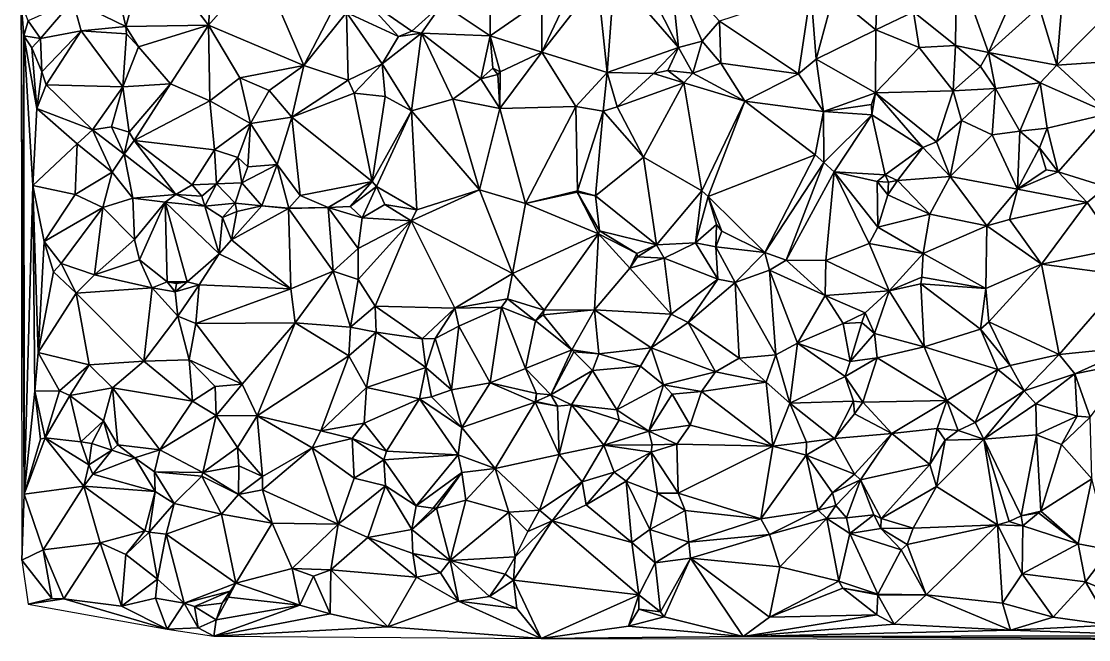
# Model space of a CAD drawing. Header units: metres. Extents: x -15 to 15, y -15 to 15.
# Drawn here: x -14.96 to 3.71, y -14.98 to -4.17 of the extents above; entities that cross this region are included whole.
import ezdxf

# ---------------------------------------------------------------- set-up
doc = ezdxf.new("R2010")
doc.units = ezdxf.units.M
doc.layers.add('STREET_MESH', color=7, linetype='Continuous')

msp = doc.modelspace()

# ---------------------------------------------------------------- linework, layer by layer
at = {"layer": 'STREET_MESH'}
for points in [[(-7.601, -3.87), (-6.761, -4.427), (-6.773, -2.792)], [(-6.761, -4.427), (-5.855, -3.799), (-6.773, -2.792)], [(-13.346, -3.351), (-13.134, -4.263), (-12.744, -2.872)], [(-12.744, -2.872), (-13.134, -4.263), (-11.687, -4.241)], [(-11.583, -2.888), (-12.744, -2.872), (-11.687, -4.241)], [(-10.776, -3.198), (-11.583, -2.888), (-11.687, -4.241)], [(-4.209, -3.166), (-4.584, -3.346), (-3.468, -4.63)], [(-4.209, -3.166), (-3.468, -4.63), (-3.605, -3.252)], [(-0.756, -3.711), (-0.013, -4.321), (0.031, -2.995)], [(-0.013, -4.321), (0.645, -4.01), (0.031, -2.995)], [(0.645, -4.01), (1.381, -4.599), (1.393, -3.152)], [(1.381, -4.599), (1.957, -4.719), (1.393, -3.152)], [(1.957, -4.719), (2.566, -3.326), (1.393, -3.152)], [(-13.134, -4.263), (-13.346, -3.351), (-14.063, -3.818)], [(-10.02, -4.947), (-10.776, -3.198), (-11.687, -4.241)], [(-10.02, -4.947), (-9.468, -3.882), (-10.776, -3.198)], [(-4.584, -3.346), (-4.884, -3.469), (-4.713, -5.068)], [(-3.468, -4.63), (-4.584, -3.346), (-4.713, -5.068)], [(-3.468, -4.63), (-3.053, -4.519), (-3.605, -3.252)], [(-3.053, -4.519), (-2.75, -4.169), (-3.605, -3.252)], [(2.566, -3.326), (1.957, -4.719), (2.841, -3.919)], [(-5.258, -3.442), (-5.857, -4.715), (-4.884, -3.469)], [(-5.857, -4.715), (-5.258, -3.442), (-5.855, -3.799)], [(-4.884, -3.469), (-5.857, -4.715), (-4.713, -5.068)], [(-1.368, -5.094), (-1.155, -3.648), (-2.75, -4.169)], [(-1.155, -3.648), (-1.368, -5.094), (-1.057, -4.838)], [(-1.155, -3.648), (-1.057, -4.838), (-0.756, -3.711)], [(-0.756, -3.711), (-1.057, -4.838), (-0.013, -4.321)], [(-14.953, -13.593), (-14.914, -12.438), (-14.963, -3.853)], [(-14.914, -12.438), (-14.919, -4.429), (-14.963, -3.853)], [(-14.919, -4.429), (-14.841, -4.167), (-14.963, -3.853)], [(-14.063, -3.818), (-14.841, -4.167), (-14.627, -4.474)], [(-13.919, -4.342), (-14.063, -3.818), (-14.627, -4.474)], [(-13.134, -4.263), (-14.063, -3.818), (-13.919, -4.342)], [(-9.277, -4.018), (-9.468, -3.882), (-10.02, -4.947)], [(-9.277, -4.018), (-8.363, -4.441), (-9, -3.743)], [(-8.363, -4.441), (-8.133, -4.349), (-9, -3.743)], [(-8.133, -4.349), (-7.601, -3.87), (-9, -3.743)], [(-7.601, -3.87), (-8.133, -4.349), (-7.965, -4.382)], [(-7.601, -3.87), (-7.965, -4.382), (-6.761, -4.427)], [(-5.857, -4.715), (-5.855, -3.799), (-6.761, -4.427)], [(2.841, -3.919), (1.957, -4.719), (3.151, -4.943)], [(3.246, -3.808), (2.841, -3.919), (3.151, -4.943)], [(3.246, -3.808), (3.151, -4.943), (4.149, -3.931)], [(-9.245, -5.204), (-9.277, -4.018), (-10.02, -4.947)], [(-9.277, -4.018), (-9.245, -5.204), (-8.648, -4.919)], [(-8.363, -4.441), (-9.277, -4.018), (-8.648, -4.919)], [(0.74, -4.634), (0.645, -4.01), (-0.013, -4.321)], [(1.381, -4.599), (0.645, -4.01), (0.74, -4.634)], [(4.149, -3.931), (3.151, -4.943), (4.178, -4.869)], [(-14.841, -4.167), (-14.919, -4.429), (-14.627, -4.474)], [(-13.134, -4.263), (-13.919, -4.342), (-13.124, -4.395)], [(-13.134, -4.263), (-12.911, -4.621), (-11.687, -4.241)], [(-12.911, -4.621), (-13.134, -4.263), (-13.124, -4.395)], [(-12.911, -4.621), (-12.354, -5.268), (-11.687, -4.241)], [(-12.354, -5.268), (-11.666, -5.564), (-11.687, -4.241)], [(-11.666, -5.564), (-11.143, -5.164), (-11.687, -4.241)], [(-11.143, -5.164), (-10.02, -4.947), (-11.687, -4.241)], [(-3.053, -4.519), (-2.729, -4.905), (-2.75, -4.169)], [(-2.729, -4.905), (-1.368, -5.094), (-2.75, -4.169)], [(-14.691, -5.697), (-14.919, -4.429), (-14.764, -7.047)], [(-14.919, -4.429), (-14.914, -12.438), (-14.764, -7.047)], [(-14.919, -4.429), (-14.777, -4.635), (-14.627, -4.474)], [(-14.777, -4.635), (-14.919, -4.429), (-14.691, -5.697)], [(-14.777, -4.635), (-14.602, -5.059), (-14.627, -4.474)], [(-14.602, -5.059), (-13.919, -4.342), (-14.627, -4.474)], [(-14.602, -5.059), (-14.528, -5.285), (-13.919, -4.342)], [(-14.528, -5.285), (-13.188, -5.32), (-13.919, -4.342)], [(-13.919, -4.342), (-13.188, -5.32), (-13.124, -4.395)], [(-13.188, -5.32), (-12.911, -4.621), (-13.124, -4.395)], [(-7.965, -4.382), (-8.648, -4.919), (-8.139, -5.739)], [(-7.965, -4.382), (-8.363, -4.441), (-8.648, -4.919)], [(-8.133, -4.349), (-8.363, -4.441), (-7.965, -4.382)], [(-7.417, -5.536), (-7.965, -4.382), (-8.139, -5.739)], [(-7.965, -4.382), (-6.927, -5.179), (-6.761, -4.427)], [(-7.417, -5.536), (-6.927, -5.179), (-7.965, -4.382)], [(-6.927, -5.179), (-6.717, -4.994), (-6.761, -4.427)], [(-6.584, -5.059), (-5.857, -4.715), (-6.761, -4.427)], [(-6.717, -4.994), (-6.584, -5.059), (-6.761, -4.427)], [(-1.057, -4.838), (-0.02, -5.422), (-0.013, -4.321)], [(-0.02, -5.422), (0.74, -4.634), (-0.013, -4.321)], [(-14.602, -5.059), (-14.777, -4.635), (-14.691, -5.697)], [(-12.911, -4.621), (-13.188, -5.32), (-12.354, -5.268)], [(-3.905, -5.084), (-3.468, -4.63), (-4.713, -5.068)], [(-3.905, -5.084), (-3.656, -5.034), (-3.468, -4.63)], [(-3.656, -5.034), (-3.215, -5.08), (-3.468, -4.63)], [(-3.215, -5.08), (-3.053, -4.519), (-3.468, -4.63)], [(-3.215, -5.08), (-2.729, -4.905), (-3.053, -4.519)], [(1.34, -5.387), (0.74, -4.634), (-0.02, -5.422)], [(1.34, -5.387), (1.381, -4.599), (0.74, -4.634)], [(1.814, -4.963), (1.381, -4.599), (1.34, -5.387)], [(1.814, -4.963), (1.957, -4.719), (1.381, -4.599)], [(-5.857, -4.715), (-6.594, -5.697), (-5.263, -5.665)], [(-5.857, -4.715), (-6.584, -5.059), (-6.594, -5.697)], [(-5.857, -4.715), (-5.263, -5.665), (-4.713, -5.068)], [(-1.057, -4.838), (-1.368, -5.094), (-0.93, -5.752)], [(-1.057, -4.838), (-0.93, -5.752), (-0.02, -5.422)], [(1.957, -4.719), (1.814, -4.963), (2.079, -5.351)], [(2.859, -5.25), (1.957, -4.719), (2.079, -5.351)], [(3.151, -4.943), (1.957, -4.719), (2.859, -5.25)], [(-11.143, -5.164), (-10.627, -5.385), (-10.02, -4.947)], [(-10.627, -5.385), (-10.232, -5.848), (-10.02, -4.947)], [(-10.232, -5.848), (-9.245, -5.204), (-10.02, -4.947)], [(-9.245, -5.204), (-9.142, -5.431), (-8.648, -4.919)], [(-9.142, -5.431), (-8.597, -5.491), (-8.648, -4.919)], [(-8.648, -4.919), (-8.597, -5.491), (-8.139, -5.739)], [(-6.629, -5.106), (-6.717, -4.994), (-6.927, -5.179)], [(-6.629, -5.106), (-6.584, -5.059), (-6.717, -4.994)], [(-3.656, -5.034), (-3.905, -5.084), (-3.374, -5.25)], [(-3.215, -5.08), (-3.656, -5.034), (-3.374, -5.25)], [(-2.729, -4.905), (-3.215, -5.08), (-2.306, -5.572)], [(-1.368, -5.094), (-2.729, -4.905), (-2.306, -5.572)], [(1.814, -4.963), (1.34, -5.387), (2.079, -5.351)], [(3.151, -4.943), (2.859, -5.25), (4.07, -5.786)], [(3.151, -4.943), (4.07, -5.786), (4.178, -4.869)], [(-14.528, -5.285), (-14.602, -5.059), (-14.691, -5.697)], [(-10.954, -5.958), (-11.143, -5.164), (-11.666, -5.564)], [(-10.954, -5.958), (-10.627, -5.385), (-11.143, -5.164)], [(-9.245, -5.204), (-10.232, -5.848), (-9.142, -5.431)], [(-6.927, -5.179), (-7.417, -5.536), (-6.594, -5.697)], [(-6.629, -5.106), (-6.927, -5.179), (-6.594, -5.697)], [(-6.584, -5.059), (-6.629, -5.106), (-6.594, -5.697)], [(-5.263, -5.665), (-4.783, -5.742), (-4.713, -5.068)], [(-4.783, -5.742), (-4.54, -5.668), (-4.713, -5.068)], [(-4.54, -5.668), (-3.905, -5.084), (-4.713, -5.068)], [(-3.905, -5.084), (-4.54, -5.668), (-3.374, -5.25)], [(-3.215, -5.08), (-3.374, -5.25), (-2.306, -5.572)], [(-0.93, -5.752), (-1.368, -5.094), (-2.306, -5.572)], [(-14.528, -5.285), (-14.691, -5.697), (-13.718, -6.071)], [(-13.188, -5.32), (-14.528, -5.285), (-13.718, -6.071)], [(-13.385, -6.021), (-13.188, -5.32), (-13.718, -6.071)], [(-13.074, -6.114), (-13.188, -5.32), (-13.385, -6.021)], [(-13.188, -5.32), (-13.074, -6.114), (-12.354, -5.268)], [(-13.074, -6.114), (-12.99, -6.257), (-12.354, -5.268)], [(-12.354, -5.268), (-12.99, -6.257), (-11.666, -5.564)], [(-10.627, -5.385), (-10.954, -5.958), (-10.232, -5.848)], [(-3.374, -5.25), (-4.54, -5.668), (-4.08, -6.549)], [(-3.06, -7.135), (-3.374, -5.25), (-4.08, -6.549)], [(-3.374, -5.25), (-3.06, -7.135), (-2.306, -5.572)], [(1.34, -5.387), (-0.02, -5.422), (1.045, -6.283)], [(1.484, -5.906), (1.34, -5.387), (1.045, -6.283)], [(1.34, -5.387), (1.484, -5.906), (2.079, -5.351)], [(1.484, -5.906), (2.02, -6.156), (2.079, -5.351)], [(2.02, -6.156), (2.501, -6.095), (2.079, -5.351)], [(2.501, -6.095), (2.859, -5.25), (2.079, -5.351)], [(2.501, -6.095), (2.979, -6.04), (2.859, -5.25)], [(2.859, -5.25), (2.979, -6.04), (4.07, -5.786)], [(-12.99, -6.257), (-11.583, -6.419), (-11.666, -5.564)], [(-11.583, -6.419), (-10.954, -5.958), (-11.666, -5.564)], [(-10.232, -5.848), (-8.827, -6.974), (-9.142, -5.431)], [(-8.827, -6.974), (-8.597, -5.491), (-9.142, -5.431)], [(-8.597, -5.491), (-8.827, -6.974), (-8.139, -5.739)], [(-6.949, -7.118), (-7.417, -5.536), (-8.139, -5.739)], [(-6.594, -5.697), (-7.417, -5.536), (-6.949, -7.118)], [(-3.06, -7.135), (-2.949, -7.235), (-2.306, -5.572)], [(-2.949, -7.235), (-1.079, -6.506), (-2.306, -5.572)], [(-1.079, -6.506), (-0.93, -5.752), (-2.306, -5.572)], [(-0.93, -5.752), (-0.089, -5.629), (-0.02, -5.422)], [(-0.02, -5.422), (-0.089, -5.629), (-0.085, -5.808)], [(0.808, -6.382), (-0.02, -5.422), (-0.085, -5.808)], [(-0.02, -5.422), (0.808, -6.382), (1.045, -6.283)], [(-13.985, -6.316), (-14.691, -5.697), (-14.764, -7.047)], [(-14.691, -5.697), (-13.985, -6.316), (-13.718, -6.071)], [(-8.827, -6.974), (-8.75, -7.064), (-8.139, -5.739)], [(-8.139, -5.739), (-8.75, -7.064), (-8.043, -7.467)], [(-6.949, -7.118), (-8.139, -5.739), (-8.043, -7.467)], [(-6.594, -5.697), (-6.949, -7.118), (-6.145, -7.359)], [(-5.263, -5.665), (-6.594, -5.697), (-6.145, -7.359)], [(-5.236, -7.14), (-5.263, -5.665), (-6.145, -7.359)], [(-5.236, -7.14), (-4.783, -5.742), (-5.263, -5.665)], [(-4.783, -5.742), (-5.236, -7.14), (-4.918, -7.223)], [(-4.08, -6.549), (-4.783, -5.742), (-4.918, -7.223)], [(-4.54, -5.668), (-4.783, -5.742), (-4.08, -6.549)], [(-0.93, -5.752), (-1.079, -6.506), (-0.927, -6.641)], [(-0.089, -5.629), (-0.93, -5.752), (-0.085, -5.808)], [(-0.93, -5.752), (-0.927, -6.641), (-0.085, -5.808)], [(2.979, -6.04), (3.174, -6.803), (4.07, -5.786)], [(3.174, -6.803), (4.014, -7.067), (4.07, -5.786)], [(-11.176, -6.554), (-10.954, -5.958), (-11.583, -6.419)], [(-10.999, -6.716), (-10.954, -5.958), (-11.176, -6.554)], [(-10.954, -5.958), (-10.999, -6.716), (-10.488, -6.679)], [(-10.232, -5.848), (-10.954, -5.958), (-10.488, -6.679)], [(-10.086, -7.217), (-10.232, -5.848), (-10.488, -6.679)], [(-10.232, -5.848), (-10.086, -7.217), (-8.827, -6.974)], [(-0.927, -6.641), (-0.742, -6.808), (-0.085, -5.808)], [(-0.742, -6.808), (0.149, -6.858), (-0.085, -5.808)], [(0.149, -6.858), (0.808, -6.382), (-0.085, -5.808)], [(1.286, -6.886), (1.484, -5.906), (1.045, -6.283)], [(1.484, -5.906), (1.286, -6.886), (2.02, -6.156)], [(-13.985, -6.316), (-13.374, -6.81), (-13.718, -6.071)], [(-13.165, -6.499), (-13.385, -6.021), (-13.718, -6.071)], [(-13.374, -6.81), (-13.165, -6.499), (-13.718, -6.071)], [(-13.165, -6.499), (-13.074, -6.114), (-13.385, -6.021)], [(-13.074, -6.114), (-13.165, -6.499), (-12.99, -6.257)], [(1.286, -6.886), (2.463, -7.11), (2.02, -6.156)], [(2.463, -7.11), (2.501, -6.095), (2.02, -6.156)], [(2.501, -6.095), (2.463, -7.11), (2.847, -6.385)], [(2.979, -6.04), (2.501, -6.095), (2.847, -6.385)], [(3.174, -6.803), (2.979, -6.04), (2.847, -6.385)], [(-14.019, -7.199), (-13.985, -6.316), (-14.764, -7.047)], [(-13.374, -6.81), (-13.985, -6.316), (-14.019, -7.199)], [(-13.165, -6.499), (-12.263, -7.201), (-12.99, -6.257)], [(-12.99, -6.257), (-11.977, -7.031), (-11.583, -6.419)], [(-12.263, -7.201), (-11.977, -7.031), (-12.99, -6.257)], [(0.808, -6.382), (1.286, -6.886), (1.045, -6.283)], [(-13.013, -7.264), (-13.165, -6.499), (-13.374, -6.81)], [(-12.263, -7.201), (-13.165, -6.499), (-13.013, -7.264)], [(-11.977, -7.031), (-11.55, -7.017), (-11.583, -6.419)], [(-11.55, -7.017), (-11.176, -6.554), (-11.583, -6.419)], [(-2.949, -7.235), (-1.959, -8.218), (-1.079, -6.506)], [(-1.079, -6.506), (-1.959, -8.218), (-0.927, -6.641)], [(0.149, -6.858), (0.364, -6.955), (0.808, -6.382)], [(0.808, -6.382), (0.364, -6.955), (1.286, -6.886)], [(2.463, -7.11), (2.965, -6.769), (2.847, -6.385)], [(2.965, -6.769), (3.174, -6.803), (2.847, -6.385)], [(-11.176, -6.554), (-11.55, -7.017), (-11.105, -6.996)], [(-10.999, -6.716), (-11.176, -6.554), (-11.105, -6.996)], [(-10.488, -6.679), (-11.105, -6.996), (-10.756, -7.4)], [(-10.999, -6.716), (-11.105, -6.996), (-10.488, -6.679)], [(-10.285, -7.441), (-10.488, -6.679), (-10.756, -7.4)], [(-10.285, -7.441), (-10.086, -7.217), (-10.488, -6.679)], [(-4.08, -6.549), (-4.918, -7.223), (-3.851, -8.082)], [(-3.06, -7.135), (-4.08, -6.549), (-3.851, -8.082)], [(-1.959, -8.218), (-1.585, -8.347), (-0.927, -6.641)], [(-1.585, -8.347), (-0.742, -6.808), (-0.927, -6.641)], [(-13.374, -6.81), (-14.019, -7.199), (-13.535, -7.429)], [(-13.013, -7.264), (-13.374, -6.81), (-13.535, -7.429)], [(-0.891, -8.353), (-0.742, -6.808), (-1.585, -8.347)], [(-0.131, -8.057), (-0.742, -6.808), (-0.891, -8.353)], [(-0.131, -8.057), (0.019, -7.774), (-0.742, -6.808)], [(0.019, -7.774), (0.006, -6.974), (-0.742, -6.808)], [(0.006, -6.974), (0.149, -6.858), (-0.742, -6.808)], [(0.006, -6.974), (0.207, -6.985), (0.149, -6.858)], [(0.149, -6.858), (0.207, -6.985), (0.364, -6.955)], [(0.364, -6.955), (0.928, -7.544), (1.286, -6.886)], [(0.928, -7.544), (1.927, -7.747), (1.286, -6.886)], [(1.286, -6.886), (1.927, -7.747), (2.463, -7.11)], [(2.965, -6.769), (2.463, -7.11), (3.174, -6.803)], [(2.463, -7.11), (3.68, -7.343), (3.174, -6.803)], [(3.68, -7.343), (4.014, -7.067), (3.174, -6.803)], [(-14.914, -12.438), (-14.729, -10.638), (-14.764, -7.047)], [(-14.764, -7.047), (-14.671, -9.964), (-14.565, -8.026)], [(-14.019, -7.199), (-14.764, -7.047), (-14.565, -8.026)], [(-14.729, -10.638), (-14.671, -9.964), (-14.764, -7.047)], [(-11.977, -7.031), (-12.263, -7.201), (-11.803, -7.233)], [(-11.55, -7.017), (-11.977, -7.031), (-11.803, -7.233)], [(-11.75, -7.404), (-11.55, -7.017), (-11.803, -7.233)], [(-11.223, -7.353), (-11.55, -7.017), (-11.75, -7.404)], [(-11.55, -7.017), (-11.223, -7.353), (-11.105, -6.996)], [(-11.105, -6.996), (-11.223, -7.353), (-10.756, -7.4)], [(-10.086, -7.217), (-9.597, -7.427), (-8.827, -6.974)], [(-9.597, -7.427), (-9.212, -7.413), (-8.827, -6.974)], [(-9.212, -7.413), (-8.75, -7.064), (-8.827, -6.974)], [(-8.75, -7.064), (-9.212, -7.413), (-9.003, -7.611)], [(-8.602, -7.374), (-8.75, -7.064), (-9.003, -7.611)], [(-8.75, -7.064), (-8.602, -7.374), (-8.043, -7.467)], [(0.195, -7.21), (0.006, -6.974), (0.019, -7.774)], [(0.207, -6.985), (0.006, -6.974), (0.195, -7.21)], [(0.364, -6.955), (0.195, -7.21), (0.928, -7.544)], [(0.207, -6.985), (0.195, -7.21), (0.364, -6.955)], [(3.68, -7.343), (4.241, -8.143), (4.014, -7.067)], [(-13.535, -7.429), (-14.019, -7.199), (-14.565, -8.026)], [(-12.981, -7.987), (-13.013, -7.264), (-13.535, -7.429)], [(-12.263, -7.201), (-13.013, -7.264), (-12.445, -7.334)], [(-13.013, -7.264), (-12.981, -7.987), (-12.445, -7.334)], [(-11.75, -7.404), (-12.263, -7.201), (-12.445, -7.334)], [(-12.263, -7.201), (-11.75, -7.404), (-11.803, -7.233)], [(-10.086, -7.217), (-10.285, -7.441), (-9.597, -7.427)], [(-6.949, -7.118), (-8.141, -7.664), (-6.373, -8.581)], [(-8.141, -7.664), (-6.949, -7.118), (-8.043, -7.467)], [(-6.949, -7.118), (-6.373, -8.581), (-6.145, -7.359)], [(-5.238, -7.162), (-5.236, -7.14), (-6.145, -7.359)], [(-4.864, -7.888), (-5.238, -7.162), (-6.145, -7.359)], [(-5.236, -7.14), (-5.238, -7.162), (-4.918, -7.223)], [(-4.851, -7.838), (-5.238, -7.162), (-4.864, -7.888)], [(-5.238, -7.162), (-4.851, -7.838), (-4.918, -7.223)], [(-4.918, -7.223), (-4.851, -7.838), (-3.851, -8.082)], [(-3.172, -8.046), (-3.06, -7.135), (-3.851, -8.082)], [(-2.949, -7.235), (-3.06, -7.135), (-3.172, -8.046)], [(-2.801, -7.729), (-2.949, -7.235), (-3.172, -8.046)], [(-2.708, -7.843), (-1.959, -8.218), (-2.949, -7.235)], [(-2.801, -7.729), (-2.708, -7.843), (-2.949, -7.235)], [(0.195, -7.21), (0.019, -7.774), (0.928, -7.544)], [(2.463, -7.11), (1.927, -7.747), (2.324, -7.641)], [(3.68, -7.343), (2.463, -7.11), (2.324, -7.641)], [(-14.265, -8.408), (-13.535, -7.429), (-14.565, -8.026)], [(-14.265, -8.408), (-13.681, -8.609), (-13.535, -7.429)], [(-13.681, -8.609), (-12.981, -7.987), (-13.535, -7.429)], [(-12.445, -7.334), (-12.981, -7.987), (-12.898, -8.343)], [(-12.41, -8.726), (-12.445, -7.334), (-12.898, -8.343)], [(-11.505, -8.238), (-11.75, -7.404), (-12.445, -7.334)], [(-12.061, -8.73), (-11.505, -8.238), (-12.445, -7.334)], [(-12.41, -8.726), (-12.061, -8.73), (-12.445, -7.334)], [(-11.223, -7.353), (-11.75, -7.404), (-11.442, -7.602)], [(-11.75, -7.404), (-11.505, -8.238), (-11.442, -7.602)], [(-11.195, -7.501), (-11.223, -7.353), (-11.442, -7.602)], [(-10.756, -7.4), (-11.286, -7.994), (-10.288, -7.449)], [(-10.756, -7.4), (-11.195, -7.501), (-11.286, -7.994)], [(-10.288, -7.449), (-11.286, -7.994), (-10.248, -8.849)], [(-11.223, -7.353), (-11.195, -7.501), (-10.756, -7.4)], [(-10.285, -7.441), (-10.756, -7.4), (-10.288, -7.449)], [(-9.506, -8.542), (-9.597, -7.427), (-10.288, -7.449)], [(-9.597, -7.427), (-10.285, -7.441), (-10.288, -7.449)], [(-9.506, -8.542), (-10.288, -7.449), (-10.248, -8.849)], [(-9.212, -7.413), (-9.597, -7.427), (-9.003, -7.611)], [(-9.597, -7.427), (-9.069, -8.143), (-9.003, -7.611)], [(-9.069, -8.143), (-9.597, -7.427), (-9.506, -8.542)], [(-8.141, -7.664), (-8.602, -7.374), (-9.003, -7.611)], [(-8.602, -7.374), (-8.141, -7.664), (-8.043, -7.467)], [(-6.373, -8.581), (-4.864, -7.888), (-6.145, -7.359)], [(3.68, -7.343), (2.324, -7.641), (2.881, -8.418)], [(4.241, -8.143), (3.68, -7.343), (2.881, -8.418)], [(-11.505, -8.238), (-11.286, -7.994), (-11.442, -7.602)], [(-11.286, -7.994), (-11.195, -7.501), (-11.442, -7.602)], [(-9.069, -8.143), (-8.141, -7.664), (-9.003, -7.611)], [(0.928, -7.544), (0.019, -7.774), (0.813, -8.233)], [(1.927, -7.747), (0.928, -7.544), (0.813, -8.233)], [(2.324, -7.641), (1.927, -7.747), (2.881, -8.418)], [(-9.072, -8.687), (-8.771, -9.152), (-8.141, -7.664)], [(-9.069, -8.143), (-9.072, -8.687), (-8.141, -7.664)], [(-8.771, -9.152), (-7.382, -9.187), (-8.141, -7.664)], [(-8.141, -7.664), (-7.382, -9.187), (-6.373, -8.581)], [(-4.197, -8.235), (-4.851, -7.838), (-4.864, -7.888)], [(-4.851, -7.838), (-4.197, -8.235), (-3.851, -8.082)], [(-2.812, -8.116), (-2.801, -7.729), (-3.172, -8.046)], [(-2.801, -7.729), (-2.812, -8.116), (-2.708, -7.843)], [(0.019, -7.774), (-0.131, -8.057), (0.813, -8.233)], [(1.927, -7.747), (0.813, -8.233), (1.909, -8.846)], [(1.927, -7.747), (1.909, -8.846), (2.881, -8.418)], [(-14.671, -9.964), (-14.403, -8.551), (-14.565, -8.026)], [(-14.403, -8.551), (-14.265, -8.408), (-14.565, -8.026)], [(-12.981, -7.987), (-13.681, -8.609), (-12.898, -8.343)], [(-11.286, -7.994), (-11.505, -8.238), (-10.248, -8.849)], [(-5.818, -9.222), (-4.864, -7.888), (-6.373, -8.581)], [(-4.864, -7.888), (-5.818, -9.222), (-4.938, -9.22)], [(-4.317, -8.487), (-4.864, -7.888), (-4.938, -9.22)], [(-4.317, -8.487), (-4.197, -8.235), (-4.864, -7.888)], [(-2.812, -8.116), (-1.959, -8.218), (-2.708, -7.843)], [(-9.072, -8.687), (-9.069, -8.143), (-9.506, -8.542)], [(-4.197, -8.235), (-4.183, -8.294), (-3.851, -8.082)], [(-4.183, -8.294), (-3.716, -8.315), (-3.851, -8.082)], [(-3.716, -8.315), (-3.172, -8.046), (-3.851, -8.082)], [(-3.716, -8.315), (-2.78, -8.684), (-3.172, -8.046)], [(-2.78, -8.684), (-2.812, -8.116), (-3.172, -8.046)], [(-1.959, -8.218), (-2.812, -8.116), (-2.477, -8.743)], [(-2.812, -8.116), (-2.78, -8.684), (-2.477, -8.743)], [(0.216, -8.886), (-0.131, -8.057), (-0.891, -8.353)], [(-0.131, -8.057), (0.216, -8.886), (0.813, -8.233)], [(4.391, -8.619), (4.241, -8.143), (2.881, -8.418)], [(-13.681, -8.609), (-12.673, -8.832), (-12.898, -8.343)], [(-12.673, -8.832), (-12.41, -8.726), (-12.898, -8.343)], [(-11.852, -8.779), (-11.505, -8.238), (-12.061, -8.73)], [(-11.505, -8.238), (-11.852, -8.779), (-10.248, -8.849)], [(-4.317, -8.487), (-4.183, -8.294), (-4.197, -8.235)], [(-3.716, -8.315), (-4.183, -8.294), (-4.317, -8.487)], [(-3.716, -8.315), (-4.317, -8.487), (-3.597, -9.294)], [(-2.78, -8.684), (-3.716, -8.315), (-3.597, -9.294)], [(-1.876, -8.524), (-1.959, -8.218), (-2.477, -8.743)], [(-1.959, -8.218), (-1.876, -8.524), (-1.585, -8.347)], [(-1.876, -8.524), (-0.902, -8.967), (-1.585, -8.347)], [(-0.902, -8.967), (-0.891, -8.353), (-1.585, -8.347)], [(0.216, -8.886), (-0.891, -8.353), (-0.902, -8.967)], [(0.216, -8.886), (0.791, -8.649), (0.813, -8.233)], [(0.813, -8.233), (0.791, -8.649), (1.909, -8.846)], [(-14.001, -8.927), (-14.403, -8.551), (-14.671, -9.964)], [(-14.265, -8.408), (-14.403, -8.551), (-14.001, -8.927)], [(-13.681, -8.609), (-14.265, -8.408), (-14.001, -8.927)], [(-10.172, -9.443), (-9.506, -8.542), (-10.248, -8.849)], [(-9.506, -8.542), (-10.172, -9.443), (-9.203, -9.524)], [(-9.072, -8.687), (-9.506, -8.542), (-9.203, -9.524)], [(-7.382, -9.187), (-6.457, -9.024), (-6.373, -8.581)], [(-6.457, -9.024), (-5.818, -9.222), (-6.373, -8.581)], [(-3.597, -9.294), (-4.317, -8.487), (-4.938, -9.22)], [(-1.767, -10.006), (-1.876, -8.524), (-2.477, -8.743)], [(-0.902, -8.967), (-1.876, -8.524), (-1.383, -9.803)], [(-1.876, -8.524), (-1.767, -10.006), (-1.383, -9.803)], [(1.909, -8.846), (1.962, -9.428), (2.881, -8.418)], [(1.962, -9.428), (3.194, -9.999), (2.881, -8.418)], [(3.194, -9.999), (4.391, -8.619), (2.881, -8.418)], [(-12.673, -8.832), (-13.681, -8.609), (-14.001, -8.927)], [(-12.271, -8.902), (-12.41, -8.726), (-12.673, -8.832)], [(-12.41, -8.726), (-12.249, -8.756), (-12.061, -8.73)], [(-12.271, -8.902), (-12.249, -8.756), (-12.41, -8.726)], [(-12.249, -8.756), (-12.271, -8.902), (-12.061, -8.73)], [(-12.271, -8.902), (-11.852, -8.779), (-12.061, -8.73)], [(-8.771, -9.152), (-9.072, -8.687), (-9.203, -9.524)], [(-2.78, -8.684), (-3.597, -9.294), (-3.298, -9.441)], [(-2.477, -8.743), (-2.78, -8.684), (-3.298, -9.441)], [(-2.405, -10.066), (-2.477, -8.743), (-3.298, -9.441)], [(-2.405, -10.066), (-1.767, -10.006), (-2.477, -8.743)], [(0.791, -8.649), (0.216, -8.886), (0.771, -8.762)], [(0.771, -8.762), (0.216, -8.886), (0.833, -9.864)], [(0.791, -8.649), (0.771, -8.762), (1.909, -8.846)], [(1.814, -9.555), (0.771, -8.762), (0.833, -9.864)], [(0.771, -8.762), (1.814, -9.555), (1.909, -8.846)], [(4.391, -8.619), (3.194, -9.999), (4.517, -9.864)], [(-13.775, -10.177), (-14.001, -8.927), (-14.671, -9.964)], [(-12.822, -10.117), (-12.673, -8.832), (-14.001, -8.927)], [(-13.775, -10.177), (-12.822, -10.117), (-14.001, -8.927)], [(-12.673, -8.832), (-12.822, -10.117), (-12.224, -9.328)], [(-12.271, -8.902), (-12.673, -8.832), (-12.224, -9.328)], [(-11.852, -8.779), (-12.271, -8.902), (-12.224, -9.328)], [(-11.913, -9.458), (-11.852, -8.779), (-12.224, -9.328)], [(-11.852, -8.779), (-11.913, -9.458), (-10.248, -8.849)], [(-11.913, -9.458), (-10.172, -9.443), (-10.248, -8.849)], [(0.216, -8.886), (-0.902, -8.967), (-0.204, -9.268)], [(-0.036, -9.631), (0.216, -8.886), (-0.204, -9.268)], [(0.216, -8.886), (-0.036, -9.631), (0.833, -9.864)], [(1.814, -9.555), (1.962, -9.428), (1.909, -8.846)], [(-6.457, -9.024), (-7.382, -9.187), (-6.566, -9.171)], [(-5.967, -9.413), (-6.457, -9.024), (-6.566, -9.171)], [(-6.457, -9.024), (-5.967, -9.413), (-5.818, -9.222)], [(-0.587, -9.456), (-0.902, -8.967), (-1.383, -9.803)], [(-0.902, -8.967), (-0.587, -9.456), (-0.204, -9.268)], [(-12.822, -10.117), (-12.028, -10.095), (-12.224, -9.328)], [(-12.028, -10.095), (-11.913, -9.458), (-12.224, -9.328)], [(-8.758, -9.61), (-8.771, -9.152), (-9.203, -9.524)], [(-8.758, -9.61), (-7.951, -9.727), (-8.771, -9.152)], [(-7.951, -9.727), (-7.382, -9.187), (-8.771, -9.152)], [(-7.382, -9.187), (-7.951, -9.727), (-7.724, -9.722)], [(-7.308, -9.503), (-7.382, -9.187), (-7.724, -9.722)], [(-7.382, -9.187), (-7.308, -9.503), (-6.566, -9.171)], [(-6.566, -9.171), (-7.308, -9.503), (-6.76, -10.497)], [(-6.146, -10.244), (-6.566, -9.171), (-6.76, -10.497)], [(-6.146, -10.244), (-5.967, -9.413), (-6.566, -9.171)], [(-5.967, -9.413), (-5.833, -9.308), (-5.818, -9.222)], [(-5.833, -9.308), (-5.967, -9.413), (-5.335, -9.917)], [(-5.833, -9.308), (-5.335, -9.917), (-4.938, -9.22)], [(-5.818, -9.222), (-5.833, -9.308), (-4.938, -9.22)], [(-5.335, -9.917), (-4.863, -9.988), (-4.938, -9.22)], [(-4.863, -9.988), (-3.947, -9.885), (-4.938, -9.22)], [(-3.947, -9.885), (-3.597, -9.294), (-4.938, -9.22)], [(-3.597, -9.294), (-3.947, -9.885), (-3.298, -9.441)], [(-0.587, -9.456), (-0.258, -9.437), (-0.204, -9.268)], [(-0.258, -9.437), (-0.036, -9.631), (-0.204, -9.268)], [(-11.913, -9.458), (-12.028, -10.095), (-11.102, -10.52)], [(-11.913, -9.458), (-11.102, -10.52), (-10.172, -9.443)], [(-10.172, -9.443), (-11.102, -10.52), (-10.835, -11.072)], [(-9.234, -10.021), (-10.172, -9.443), (-10.835, -11.072)], [(-10.172, -9.443), (-9.234, -10.021), (-9.203, -9.524)], [(-7.438, -10.619), (-7.308, -9.503), (-7.724, -9.722)], [(-7.308, -9.503), (-7.438, -10.619), (-6.76, -10.497)], [(-5.967, -9.413), (-6.146, -10.244), (-5.335, -9.917)], [(-3.947, -9.885), (-2.82, -10.304), (-3.298, -9.441)], [(-2.82, -10.304), (-2.405, -10.066), (-3.298, -9.441)], [(-0.464, -10.121), (-0.587, -9.456), (-1.383, -9.803)], [(-0.258, -9.437), (-0.587, -9.456), (-0.464, -10.121)], [(-0.036, -9.631), (-0.258, -9.437), (-0.464, -10.121)], [(1.814, -9.555), (2.332, -10.191), (1.962, -9.428)], [(2.332, -10.191), (3.194, -9.999), (1.962, -9.428)], [(-9.234, -10.021), (-8.758, -9.61), (-9.203, -9.524)], [(-8.927, -10.574), (-8.758, -9.61), (-9.234, -10.021)], [(-8.927, -10.574), (-7.889, -10.225), (-8.758, -9.61)], [(-7.889, -10.225), (-7.951, -9.727), (-8.758, -9.61)], [(0.009, -10.059), (-0.036, -9.631), (-0.464, -10.121)], [(-0.036, -9.631), (0.009, -10.059), (0.833, -9.864)], [(2.12, -10.261), (1.814, -9.555), (0.833, -9.864)], [(1.814, -9.555), (2.12, -10.261), (2.332, -10.191)], [(-7.951, -9.727), (-7.889, -10.225), (-7.724, -9.722)], [(-7.889, -10.225), (-7.438, -10.619), (-7.724, -9.722)], [(-4.132, -10.204), (-3.947, -9.885), (-4.863, -9.988)], [(-3.947, -9.885), (-4.132, -10.204), (-3.729, -10.527)], [(-3.947, -9.885), (-3.729, -10.527), (-2.82, -10.304)], [(-1.767, -10.006), (-1.52, -10.849), (-1.383, -9.803)], [(-1.52, -10.849), (-0.55, -10.385), (-1.383, -9.803)], [(-0.55, -10.385), (-0.464, -10.121), (-1.383, -9.803)], [(0.833, -9.864), (0.009, -10.059), (1.229, -10.805)], [(2.12, -10.261), (0.833, -9.864), (1.229, -10.805)], [(3.194, -9.999), (3.463, -10.336), (4.517, -9.864)], [(3.463, -10.336), (4.468, -10.133), (4.517, -9.864)], [(-14.729, -10.638), (-14.298, -10.636), (-14.671, -9.964)], [(-14.298, -10.636), (-13.775, -10.177), (-14.671, -9.964)], [(-9.722, -11.333), (-9.234, -10.021), (-10.835, -11.072)], [(-9.722, -11.333), (-8.927, -10.574), (-9.234, -10.021)], [(-6.146, -10.244), (-5.698, -10.702), (-5.335, -9.917)], [(-5.698, -10.702), (-5.3, -9.955), (-5.335, -9.917)], [(-4.973, -10.28), (-5.3, -9.955), (-5.698, -10.702)], [(-5.3, -9.955), (-4.863, -9.988), (-5.335, -9.917)], [(-5.3, -9.955), (-4.973, -10.28), (-4.863, -9.988)], [(-4.973, -10.28), (-4.132, -10.204), (-4.863, -9.988)], [(-1.934, -10.482), (-2.405, -10.066), (-2.82, -10.304)], [(-1.767, -10.006), (-2.405, -10.066), (-1.934, -10.482)], [(-1.767, -10.006), (-1.934, -10.482), (-1.52, -10.849)], [(-0.55, -10.385), (0.009, -10.059), (-0.464, -10.121)], [(-0.244, -10.832), (0.009, -10.059), (-0.55, -10.385)], [(0.009, -10.059), (-0.244, -10.832), (1.229, -10.805)], [(2.332, -10.191), (2.579, -10.635), (3.194, -9.999)], [(2.579, -10.635), (3.463, -10.336), (3.194, -9.999)], [(-14.298, -10.636), (-14.113, -10.716), (-13.775, -10.177)], [(-13.775, -10.177), (-14.113, -10.716), (-13.37, -10.584)], [(-12.822, -10.117), (-13.775, -10.177), (-13.37, -10.584)], [(-11.966, -10.815), (-12.822, -10.117), (-13.37, -10.584)], [(-12.028, -10.095), (-12.822, -10.117), (-11.966, -10.815)], [(-11.572, -10.557), (-12.028, -10.095), (-11.966, -10.815)], [(-12.028, -10.095), (-11.572, -10.557), (-11.102, -10.52)], [(-7.889, -10.225), (-8.927, -10.574), (-7.997, -10.773)], [(-7.787, -10.742), (-7.889, -10.225), (-7.997, -10.773)], [(-7.889, -10.225), (-7.787, -10.742), (-7.438, -10.619)], [(-5.952, -10.68), (-6.146, -10.244), (-6.76, -10.497)], [(-6.146, -10.244), (-5.952, -10.68), (-5.698, -10.702)], [(-4.132, -10.204), (-4.973, -10.28), (-4.545, -10.969)], [(-3.729, -10.527), (-4.132, -10.204), (-4.545, -10.969)], [(1.724, -11.187), (2.12, -10.261), (1.229, -10.805)], [(2.579, -10.635), (2.12, -10.261), (1.724, -11.187)], [(2.12, -10.261), (2.579, -10.635), (2.332, -10.191)], [(3.735, -11.093), (4.468, -10.133), (3.463, -10.336)], [(-5.338, -10.878), (-4.973, -10.28), (-5.698, -10.702)], [(-4.973, -10.28), (-5.338, -10.878), (-4.545, -10.969)], [(-3.729, -10.527), (-3.063, -10.645), (-2.82, -10.304)], [(-3.063, -10.645), (-1.934, -10.482), (-2.82, -10.304)], [(-0.55, -10.385), (-1.52, -10.849), (-0.408, -10.815)], [(-0.244, -10.832), (-0.55, -10.385), (-0.408, -10.815)], [(3.463, -10.336), (2.579, -10.635), (2.784, -10.86)], [(3.505, -11.075), (3.463, -10.336), (2.784, -10.86)], [(3.505, -11.075), (3.735, -11.093), (3.463, -10.336)], [(-14.729, -10.638), (-14.914, -12.438), (-14.626, -11.477)], [(-14.546, -11.457), (-14.298, -10.636), (-14.729, -10.638)], [(-14.546, -11.457), (-14.729, -10.638), (-14.626, -11.477)], [(-14.298, -10.636), (-14.546, -11.457), (-14.113, -10.716)], [(-14.113, -10.716), (-13.525, -11.16), (-13.37, -10.584)], [(-13.525, -11.16), (-13.272, -11.58), (-13.37, -10.584)], [(-13.272, -11.58), (-12.54, -11.663), (-13.37, -10.584)], [(-12.54, -11.663), (-11.966, -10.815), (-13.37, -10.584)], [(-11.552, -11.063), (-11.572, -10.557), (-11.966, -10.815)], [(-11.102, -10.52), (-11.572, -10.557), (-11.552, -11.063)], [(-11.102, -10.52), (-11.552, -11.063), (-10.835, -11.072)], [(-8.927, -10.574), (-9.722, -11.333), (-8.965, -11.201)], [(-8.927, -10.574), (-8.965, -11.201), (-7.997, -10.773)], [(-7.438, -10.619), (-7.787, -10.742), (-7.26, -11.277)], [(-6.76, -10.497), (-7.438, -10.619), (-7.26, -11.277)], [(-5.974, -10.835), (-6.76, -10.497), (-7.26, -11.277)], [(-5.952, -10.68), (-6.76, -10.497), (-5.974, -10.835)], [(-3.987, -11.342), (-3.729, -10.527), (-4.545, -10.969)], [(-3.579, -10.69), (-3.729, -10.527), (-3.987, -11.342)], [(-3.579, -10.69), (-3.063, -10.645), (-3.729, -10.527)], [(-1.934, -10.482), (-3.063, -10.645), (-1.816, -11.601)], [(-1.52, -10.849), (-1.934, -10.482), (-1.816, -11.601)], [(1.871, -11.482), (2.579, -10.635), (1.724, -11.187)], [(2.579, -10.635), (1.871, -11.482), (2.784, -10.86)], [(-14.113, -10.716), (-14.546, -11.457), (-13.921, -11.528)], [(-13.525, -11.16), (-14.113, -10.716), (-13.921, -11.528)], [(-11.552, -11.063), (-11.966, -10.815), (-12.54, -11.663)], [(-8.965, -11.201), (-8.576, -11.691), (-7.997, -10.773)], [(-8.576, -11.691), (-7.324, -11.755), (-7.997, -10.773)], [(-7.787, -10.742), (-7.997, -10.773), (-7.26, -11.277)], [(-7.997, -10.773), (-7.324, -11.755), (-7.26, -11.277)], [(-5.963, -10.821), (-5.952, -10.68), (-5.974, -10.835)], [(-5.584, -10.905), (-5.963, -10.821), (-5.974, -10.835)], [(-5.952, -10.68), (-5.963, -10.821), (-5.698, -10.702)], [(-5.963, -10.821), (-5.584, -10.905), (-5.698, -10.702)], [(-5.584, -10.905), (-5.338, -10.878), (-5.698, -10.702)], [(-3.262, -11.236), (-3.579, -10.69), (-3.987, -11.342)], [(-3.063, -10.645), (-3.579, -10.69), (-3.262, -11.236)], [(-3.063, -10.645), (-3.262, -11.236), (-1.816, -11.601)], [(-1.52, -10.849), (-0.739, -11.469), (-0.408, -10.815)], [(-0.739, -11.469), (-0.387, -11.035), (-0.408, -10.815)], [(-0.387, -11.035), (-0.244, -10.832), (-0.408, -10.815)], [(-0.244, -10.832), (0.267, -11.379), (1.229, -10.805)], [(0.267, -11.379), (1.057, -11.293), (1.229, -10.805)], [(1.057, -11.293), (1.426, -11.326), (1.229, -10.805)], [(1.426, -11.326), (1.724, -11.187), (1.229, -10.805)], [(-6.674, -11.995), (-5.974, -10.835), (-7.26, -11.277)], [(-6.674, -11.995), (-5.552, -11.749), (-5.974, -10.835)], [(-5.552, -11.749), (-5.584, -10.905), (-5.974, -10.835)], [(-5.338, -10.878), (-5.584, -10.905), (-5.552, -11.749)], [(-4.774, -11.585), (-5.338, -10.878), (-5.552, -11.749)], [(-5.338, -10.878), (-4.508, -11.145), (-4.545, -10.969)], [(-5.338, -10.878), (-4.774, -11.585), (-4.508, -11.145)], [(-4.508, -11.145), (-3.987, -11.342), (-4.545, -10.969)], [(-1.23, -11.534), (-1.52, -10.849), (-1.816, -11.601)], [(-1.23, -11.534), (-0.739, -11.469), (-1.52, -10.849)], [(-0.244, -10.832), (-0.387, -11.035), (0.267, -11.379)], [(1.871, -11.482), (2.796, -11.402), (2.784, -10.86)], [(2.796, -11.402), (3.505, -11.075), (2.784, -10.86)], [(-13.729, -11.554), (-13.525, -11.16), (-13.921, -11.528)], [(-13.729, -11.554), (-13.382, -11.669), (-13.525, -11.16)], [(-13.525, -11.16), (-13.382, -11.669), (-13.272, -11.58)], [(-11.788, -12.064), (-11.552, -11.063), (-12.54, -11.663)], [(-11.552, -11.063), (-11.788, -12.064), (-11.179, -11.626)], [(-10.835, -11.072), (-11.552, -11.063), (-11.179, -11.626)], [(-10.745, -12.13), (-10.835, -11.072), (-11.179, -11.626)], [(-10.745, -12.13), (-9.873, -11.63), (-10.835, -11.072)], [(-9.873, -11.63), (-9.722, -11.333), (-10.835, -11.072)], [(-8.965, -11.201), (-9.722, -11.333), (-9.176, -11.469)], [(-8.576, -11.691), (-8.965, -11.201), (-9.176, -11.469)], [(-4.508, -11.145), (-4.774, -11.585), (-3.987, -11.342)], [(-0.387, -11.035), (-0.739, -11.469), (0.267, -11.379)], [(1.426, -11.326), (1.871, -11.482), (1.724, -11.187)], [(3.232, -11.574), (3.505, -11.075), (2.796, -11.402)], [(3.735, -11.093), (3.505, -11.075), (3.232, -11.574)], [(3.735, -11.093), (3.232, -11.574), (3.762, -12.172)], [(-9.722, -11.333), (-9.873, -11.63), (-9.176, -11.469)], [(-7.324, -11.755), (-6.674, -11.995), (-7.26, -11.277)], [(-4.774, -11.585), (-3.93, -11.579), (-3.987, -11.342)], [(-3.496, -11.568), (-3.262, -11.236), (-3.987, -11.342)], [(-3.93, -11.579), (-3.496, -11.568), (-3.987, -11.342)], [(-3.262, -11.236), (-3.496, -11.568), (-1.816, -11.601)], [(-0.739, -11.469), (-0.387, -12.09), (0.267, -11.379)], [(0.267, -11.379), (-0.387, -12.09), (-0.281, -12.19)], [(0.932, -11.92), (0.267, -11.379), (-0.281, -12.19)], [(0.267, -11.379), (0.932, -11.92), (1.057, -11.293)], [(0.932, -11.92), (1.2, -11.495), (1.057, -11.293)], [(1.2, -11.495), (1.426, -11.326), (1.057, -11.293)], [(1.426, -11.326), (1.2, -11.495), (1.871, -11.482)], [(-14.914, -12.438), (-14.546, -11.457), (-14.626, -11.477)], [(-13.867, -12.299), (-14.546, -11.457), (-14.914, -12.438)], [(-13.921, -11.528), (-14.546, -11.457), (-13.781, -11.928)], [(-14.546, -11.457), (-13.867, -12.299), (-13.781, -11.928)], [(-13.729, -11.554), (-13.921, -11.528), (-13.781, -11.928)], [(-13.382, -11.669), (-13.729, -11.554), (-13.781, -11.928)], [(-9.873, -11.63), (-9.142, -12.161), (-9.176, -11.469)], [(-9.142, -12.161), (-8.621, -11.842), (-9.176, -11.469)], [(-8.621, -11.842), (-8.576, -11.691), (-9.176, -11.469)], [(-3.947, -11.707), (-3.472, -12.421), (-3.496, -11.568)], [(-3.93, -11.579), (-3.947, -11.707), (-3.496, -11.568)], [(-3.496, -11.568), (-3.472, -12.421), (-1.816, -11.601)], [(-1.236, -11.761), (-1.23, -11.534), (-1.816, -11.601)], [(-0.387, -12.09), (-0.739, -11.469), (-1.236, -11.761)], [(-0.739, -11.469), (-1.23, -11.534), (-1.236, -11.761)], [(1.2, -11.495), (0.932, -11.92), (1.048, -12.305)], [(2.111, -12.975), (1.871, -11.482), (1.048, -12.305)], [(1.871, -11.482), (1.2, -11.495), (1.048, -12.305)], [(1.871, -11.482), (2.529, -12.818), (2.796, -11.402)], [(2.316, -12.921), (1.871, -11.482), (2.111, -12.975)], [(2.316, -12.921), (2.529, -12.818), (1.871, -11.482)], [(2.529, -12.818), (2.873, -12.736), (2.796, -11.402)], [(2.873, -12.736), (3.232, -11.574), (2.796, -11.402)], [(3.232, -11.574), (2.873, -12.736), (3.762, -12.172)], [(-13.714, -12.089), (-13.382, -11.669), (-13.781, -11.928)], [(-13.714, -12.089), (-12.979, -11.803), (-13.382, -11.669)], [(-13.382, -11.669), (-12.979, -11.803), (-13.272, -11.58)], [(-13.272, -11.58), (-12.979, -11.803), (-12.54, -11.663)], [(-12.979, -11.803), (-12.634, -12.051), (-12.54, -11.663)], [(-12.634, -12.051), (-11.788, -12.064), (-12.54, -11.663)], [(-11.788, -12.064), (-11.159, -11.943), (-11.179, -11.626)], [(-11.159, -11.943), (-10.745, -12.13), (-11.179, -11.626)], [(-10.745, -12.13), (-10.745, -12.366), (-9.873, -11.63)], [(-10.745, -12.366), (-9.421, -12.964), (-9.873, -11.63)], [(-9.873, -11.63), (-9.421, -12.964), (-9.142, -12.161)], [(-7.324, -11.755), (-8.576, -11.691), (-8.621, -11.842)], [(-8.058, -12.642), (-7.324, -11.755), (-8.621, -11.842)], [(-8.058, -12.642), (-7.255, -12.061), (-7.324, -11.755)], [(-7.324, -11.755), (-7.255, -12.061), (-6.674, -11.995)], [(-5.552, -11.749), (-6.674, -11.995), (-5.901, -12.718)], [(-5.154, -12.228), (-5.552, -11.749), (-5.901, -12.718)], [(-5.154, -12.228), (-4.774, -11.585), (-5.552, -11.749)], [(-4.774, -11.585), (-5.154, -12.228), (-4.594, -12.058)], [(-3.947, -11.707), (-3.93, -11.579), (-4.774, -11.585)], [(-3.947, -11.707), (-4.774, -11.585), (-4.594, -12.058)], [(-4.385, -12.213), (-3.947, -11.707), (-4.594, -12.058)], [(-3.835, -12.421), (-3.947, -11.707), (-4.385, -12.213)], [(-3.947, -11.707), (-3.835, -12.421), (-3.472, -12.421)], [(-3.472, -12.421), (-2.025, -12.871), (-1.816, -11.601)], [(-2.025, -12.871), (-1.236, -11.761), (-1.816, -11.601)], [(-1.236, -11.761), (-2.025, -12.871), (-1.025, -12.718)], [(-1.236, -11.761), (-1.025, -12.718), (-0.775, -12.415)], [(-0.387, -12.09), (-1.236, -11.761), (-0.775, -12.415)], [(-13.867, -12.299), (-13.714, -12.089), (-13.781, -11.928)], [(-12.624, -12.392), (-12.979, -11.803), (-13.714, -12.089)], [(-12.979, -11.803), (-12.624, -12.392), (-12.634, -12.051)], [(-11.159, -11.943), (-11.788, -12.064), (-11.162, -12.446)], [(-11.159, -11.943), (-11.162, -12.446), (-10.745, -12.13)], [(-8.595, -12.297), (-8.621, -11.842), (-9.142, -12.161)], [(-8.595, -12.297), (-8.058, -12.642), (-8.621, -11.842)], [(0.078, -12.865), (0.932, -11.92), (-0.281, -12.19)], [(0.932, -11.92), (0.078, -12.865), (1.048, -12.305)], [(-12.624, -12.392), (-13.714, -12.089), (-13.867, -12.299)], [(-12.289, -12.603), (-11.806, -12.126), (-12.634, -12.051)], [(-12.624, -12.392), (-12.289, -12.603), (-12.634, -12.051)], [(-11.806, -12.126), (-11.788, -12.064), (-12.634, -12.051)], [(-12.289, -12.603), (-11.462, -12.788), (-11.806, -12.126)], [(-11.162, -12.446), (-11.788, -12.064), (-11.806, -12.126)], [(-11.462, -12.788), (-11.162, -12.446), (-11.806, -12.126)], [(-11.162, -12.446), (-10.745, -12.366), (-10.745, -12.13)], [(-7.255, -12.061), (-8.058, -12.642), (-7.761, -12.687)], [(-7.255, -12.061), (-7.761, -12.687), (-7.698, -12.687)], [(-7.187, -12.544), (-7.255, -12.061), (-7.698, -12.687)], [(-7.255, -12.061), (-7.187, -12.544), (-6.674, -11.995)], [(-7.187, -12.544), (-6.436, -12.756), (-6.674, -11.995)], [(-6.674, -11.995), (-6.436, -12.756), (-5.901, -12.718)], [(-5.154, -12.228), (-5.084, -12.626), (-4.594, -12.058)], [(-5.084, -12.626), (-4.385, -12.213), (-4.594, -12.058)], [(-0.281, -12.19), (-0.387, -12.09), (-0.775, -12.415)], [(-14.581, -13.414), (-13.867, -12.299), (-14.914, -12.438)], [(-14.581, -13.414), (-13.583, -13.291), (-13.867, -12.299)], [(-13.583, -13.291), (-12.8, -13.079), (-13.867, -12.299)], [(-12.8, -13.079), (-12.624, -12.392), (-13.867, -12.299)], [(-9.421, -12.964), (-8.595, -12.297), (-9.142, -12.161)], [(-8.595, -12.297), (-9.421, -12.964), (-8.904, -13.199)], [(-8.131, -13.058), (-8.595, -12.297), (-8.904, -13.199)], [(-8.058, -12.642), (-8.595, -12.297), (-8.131, -13.058)], [(-5.679, -12.909), (-5.154, -12.228), (-5.901, -12.718)], [(-5.154, -12.228), (-5.679, -12.909), (-5.084, -12.626)], [(-4.385, -12.213), (-5.084, -12.626), (-4.284, -13.285)], [(-3.967, -13.057), (-4.385, -12.213), (-4.284, -13.285)], [(-3.967, -13.057), (-3.835, -12.421), (-4.385, -12.213)], [(-0.714, -12.639), (-0.281, -12.19), (-0.775, -12.415)], [(-0.714, -12.639), (-0.531, -12.854), (-0.281, -12.19)], [(-0.531, -12.854), (-0.053, -12.805), (-0.281, -12.19)], [(-0.053, -12.805), (0.078, -12.865), (-0.281, -12.19)], [(0.078, -12.865), (0.64, -13.036), (1.048, -12.305)], [(0.64, -13.036), (2.111, -12.975), (1.048, -12.305)], [(2.873, -12.736), (3.524, -13.309), (3.762, -12.172)], [(3.524, -13.309), (4.076, -13.414), (3.762, -12.172)], [(-14.581, -13.414), (-14.914, -12.438), (-14.953, -13.593)], [(-12.724, -13.105), (-12.624, -12.392), (-12.8, -13.079)], [(-12.289, -12.603), (-12.624, -12.392), (-12.724, -13.105)], [(-11.162, -12.446), (-11.462, -12.788), (-10.577, -12.947)], [(-10.745, -12.366), (-11.162, -12.446), (-10.577, -12.947)], [(-9.421, -12.964), (-10.745, -12.366), (-10.577, -12.947)], [(-3.835, -12.421), (-3.967, -13.057), (-3.349, -12.726)], [(-3.472, -12.421), (-3.835, -12.421), (-3.349, -12.726)], [(-2.025, -12.871), (-3.472, -12.421), (-3.349, -12.726)], [(-1.025, -12.718), (-0.714, -12.639), (-0.775, -12.415)], [(-12.289, -12.603), (-12.724, -13.105), (-12.429, -13.143)], [(-11.462, -12.788), (-12.289, -12.603), (-12.429, -13.143)], [(-7.761, -12.687), (-8.058, -12.642), (-8.131, -13.058)], [(-8.131, -13.058), (-7.46, -13.6), (-7.698, -12.687)], [(-7.761, -12.687), (-8.131, -13.058), (-7.698, -12.687)], [(-7.46, -13.6), (-7.187, -12.544), (-7.698, -12.687)], [(-6.436, -12.756), (-7.187, -12.544), (-7.46, -13.6)], [(-5.084, -12.626), (-5.679, -12.909), (-4.284, -13.285)], [(-0.875, -12.869), (-0.714, -12.639), (-1.025, -12.718)], [(-0.714, -12.639), (-0.875, -12.869), (-0.531, -12.854)], [(-11.462, -12.788), (-12.429, -13.143), (-11.208, -13.994)], [(-11.462, -12.788), (-11.208, -13.994), (-10.577, -12.947)], [(-6.324, -13.536), (-6.436, -12.756), (-7.46, -13.6)], [(-6.436, -12.756), (-6.101, -13.094), (-5.901, -12.718)], [(-6.436, -12.756), (-6.324, -13.536), (-6.101, -13.094)], [(-6.101, -13.094), (-5.679, -12.909), (-5.901, -12.718)], [(-3.967, -13.057), (-3.284, -13.279), (-3.349, -12.726)], [(-3.284, -13.279), (-2.025, -12.871), (-3.349, -12.726)], [(-3.284, -13.279), (-1.878, -13.146), (-2.025, -12.871)], [(-2.025, -12.871), (-1.878, -13.146), (-1.025, -12.718)], [(-1.878, -13.146), (-0.875, -12.869), (-1.025, -12.718)], [(-0.875, -12.869), (-1.878, -13.146), (-1.694, -13.709)], [(-0.875, -12.869), (-1.694, -13.709), (-0.663, -13.959)], [(-0.875, -12.869), (-0.468, -13.127), (-0.531, -12.854)], [(-0.468, -13.127), (-0.875, -12.869), (-0.663, -13.959)], [(-0.468, -13.127), (-0.053, -12.805), (-0.531, -12.854)], [(-0.053, -12.805), (-0.468, -13.127), (0.072, -13.04)], [(0.078, -12.865), (-0.053, -12.805), (0.072, -13.04)], [(0.64, -13.036), (0.078, -12.865), (0.072, -13.04)], [(2.316, -12.921), (2.557, -12.996), (2.529, -12.818)], [(2.529, -12.818), (2.833, -12.769), (2.873, -12.736)], [(2.557, -12.996), (2.833, -12.769), (2.529, -12.818)], [(2.833, -12.769), (2.557, -12.996), (3.524, -13.309)], [(2.873, -12.736), (2.833, -12.769), (3.524, -13.309)], [(-10.577, -12.947), (-11.208, -13.994), (-10.224, -13.738)], [(-9.421, -12.964), (-10.577, -12.947), (-10.224, -13.738)], [(-9.421, -12.964), (-10.224, -13.738), (-9.55, -13.762)], [(-9.421, -12.964), (-9.55, -13.762), (-8.904, -13.199)], [(-8.115, -13.478), (-8.131, -13.058), (-8.904, -13.199)], [(-8.131, -13.058), (-8.115, -13.478), (-7.46, -13.6)], [(-5.679, -12.909), (-6.324, -13.536), (-6.353, -13.947)], [(-4.159, -14.203), (-5.679, -12.909), (-6.353, -13.947)], [(-6.324, -13.536), (-5.679, -12.909), (-6.101, -13.094)], [(-5.679, -12.909), (-4.159, -14.203), (-4.284, -13.285)], [(-3.874, -13.644), (-3.967, -13.057), (-4.284, -13.285)], [(-3.284, -13.279), (-3.967, -13.057), (-3.874, -13.644)], [(-0.468, -13.127), (0.428, -13.413), (0.072, -13.04)], [(0.533, -13.322), (0.64, -13.036), (0.072, -13.04)], [(0.428, -13.413), (0.533, -13.322), (0.072, -13.04)], [(2.111, -12.975), (0.533, -13.322), (0.865, -14.202)], [(0.64, -13.036), (0.533, -13.322), (2.111, -12.975)], [(2.201, -14.344), (2.111, -12.975), (0.865, -14.202)], [(2.557, -12.996), (2.316, -12.921), (2.111, -12.975)], [(2.201, -14.344), (2.545, -13.835), (2.111, -12.975)], [(2.545, -13.835), (2.557, -12.996), (2.111, -12.975)], [(2.557, -12.996), (2.545, -13.835), (3.524, -13.309)], [(-12.8, -13.079), (-13.583, -13.291), (-13.135, -13.493)], [(-12.724, -13.105), (-12.8, -13.079), (-13.135, -13.493)], [(-12.582, -13.924), (-12.724, -13.105), (-13.135, -13.493)], [(-12.724, -13.105), (-12.582, -13.924), (-12.429, -13.143)], [(-12.582, -13.924), (-12.117, -14.347), (-12.429, -13.143)], [(-12.429, -13.143), (-12.117, -14.347), (-11.208, -13.994)], [(-9.55, -13.762), (-8.051, -13.892), (-8.904, -13.199)], [(-8.051, -13.892), (-8.115, -13.478), (-8.904, -13.199)], [(-1.878, -13.146), (-3.284, -13.279), (-3.26, -13.557)], [(-1.878, -13.146), (-3.26, -13.557), (-1.694, -13.709)], [(0.018, -14.187), (-0.468, -13.127), (-0.663, -13.959)], [(0.428, -13.413), (-0.468, -13.127), (0.018, -14.187)], [(-14.431, -14.266), (-14.581, -13.414), (-14.953, -13.593)], [(-14.581, -13.414), (-14.217, -14.271), (-13.583, -13.291)], [(-14.217, -14.271), (-14.581, -13.414), (-14.431, -14.266)], [(-14.217, -14.271), (-13.209, -14.397), (-13.583, -13.291)], [(-13.583, -13.291), (-13.209, -14.397), (-13.135, -13.493)], [(-4.159, -14.203), (-3.874, -13.644), (-4.284, -13.285)], [(-3.26, -13.557), (-3.284, -13.279), (-3.874, -13.644)], [(0.428, -13.413), (0.018, -14.187), (0.865, -14.202)], [(0.533, -13.322), (0.428, -13.413), (0.865, -14.202)], [(2.545, -13.835), (3.652, -13.973), (3.524, -13.309)], [(3.652, -13.973), (4.076, -13.414), (3.524, -13.309)], [(4.076, -13.414), (3.652, -13.973), (4.903, -14.502)], [(-14.843, -14.366), (-14.431, -14.266), (-14.953, -13.593)], [(-13.209, -14.397), (-12.582, -13.924), (-13.135, -13.493)], [(-8.115, -13.478), (-7.628, -13.818), (-7.46, -13.6)], [(-7.628, -13.818), (-8.115, -13.478), (-8.051, -13.892)], [(-7.46, -13.6), (-7.628, -13.818), (-7.317, -14.314)], [(-6.324, -13.536), (-7.46, -13.6), (-6.499, -13.84)], [(-7.46, -13.6), (-6.771, -14.229), (-6.499, -13.84)], [(-6.771, -14.229), (-7.46, -13.6), (-7.317, -14.314)], [(-6.353, -13.947), (-6.324, -13.536), (-6.499, -13.84)], [(-3.781, -14.496), (-3.26, -13.557), (-3.874, -13.644)], [(-3.26, -13.557), (-3.781, -14.496), (-3.717, -14.583)], [(-3.26, -13.557), (-3.717, -14.583), (-2.337, -14.929)], [(-1.873, -14.59), (-3.26, -13.557), (-2.337, -14.929)], [(-3.26, -13.557), (-1.873, -14.59), (-1.694, -13.709)], [(-11.208, -13.994), (-10.092, -14.383), (-10.224, -13.738)], [(-10.224, -13.738), (-9.852, -13.877), (-9.55, -13.762)], [(-10.092, -14.383), (-9.852, -13.877), (-10.224, -13.738)], [(-9.852, -13.877), (-9.562, -14.535), (-9.55, -13.762)], [(-9.562, -14.535), (-8.55, -14.761), (-9.55, -13.762)], [(-8.55, -14.761), (-8.051, -13.892), (-9.55, -13.762)], [(-4.159, -14.203), (-3.781, -14.496), (-3.874, -13.644)], [(-1.694, -13.709), (-1.873, -14.59), (-0.663, -13.959)], [(-12.617, -14.26), (-12.582, -13.924), (-13.209, -14.397)], [(-12.582, -13.924), (-12.617, -14.26), (-12.117, -14.347)], [(-12.117, -14.347), (-11.309, -14.139), (-11.208, -13.994)], [(-11.208, -13.994), (-11.341, -14.241), (-10.092, -14.383)], [(-11.309, -14.139), (-11.341, -14.241), (-11.208, -13.994)], [(-9.562, -14.535), (-9.852, -13.877), (-10.092, -14.383)], [(-8.051, -13.892), (-8.55, -14.761), (-7.317, -14.314)], [(-7.628, -13.818), (-8.051, -13.892), (-7.317, -14.314)], [(-6.771, -14.229), (-6.353, -13.947), (-6.499, -13.84)], [(-6.353, -13.947), (-6.771, -14.229), (-6.298, -14.441)], [(-6.353, -13.947), (-6.298, -14.441), (-5.872, -14.965)], [(-4.159, -14.203), (-6.353, -13.947), (-5.872, -14.965)], [(-1.873, -14.59), (-0.593, -14.084), (-0.663, -13.959)], [(-0.593, -14.084), (0.018, -14.187), (-0.663, -13.959)], [(3.086, -14.593), (2.545, -13.835), (2.201, -14.344)], [(3.652, -13.973), (2.545, -13.835), (3.086, -14.593)], [(3.652, -13.973), (3.086, -14.593), (4.093, -14.73)], [(4.903, -14.502), (3.652, -13.973), (4.093, -14.73)], [(-11.309, -14.139), (-12.117, -14.347), (-11.933, -14.402)], [(-11.45, -14.344), (-11.309, -14.139), (-11.933, -14.402)], [(-11.341, -14.241), (-11.309, -14.139), (-11.45, -14.344)], [(0, -14.55), (-0.593, -14.084), (-1.873, -14.59)], [(0.02, -14.2), (-0.593, -14.084), (0, -14.55)], [(-0.593, -14.084), (0.02, -14.2), (0.018, -14.187)], [(0.018, -14.187), (0.02, -14.2), (0.865, -14.202)], [(-14.217, -14.271), (-14.431, -14.266), (-14.843, -14.366)], [(-12.409, -14.8), (-14.217, -14.271), (-14.843, -14.366)], [(-13.209, -14.397), (-14.217, -14.271), (-12.409, -14.8)], [(-12.617, -14.26), (-13.209, -14.397), (-12.409, -14.8)], [(-12.117, -14.347), (-12.617, -14.26), (-12.409, -14.8)], [(-11.872, -14.777), (-12.117, -14.347), (-12.409, -14.8)], [(-12.117, -14.347), (-11.872, -14.777), (-11.933, -14.402)], [(-11.556, -14.636), (-11.45, -14.344), (-11.933, -14.402)], [(-11.341, -14.241), (-11.556, -14.636), (-10.092, -14.383)], [(-11.556, -14.636), (-11.341, -14.241), (-11.45, -14.344)], [(-8.55, -14.761), (-5.872, -14.965), (-7.317, -14.314)], [(-6.298, -14.441), (-6.771, -14.229), (-7.317, -14.314)], [(-5.872, -14.965), (-6.298, -14.441), (-7.317, -14.314)], [(-4.34, -14.751), (-4.159, -14.203), (-5.872, -14.965)], [(-4.162, -14.451), (-4.159, -14.203), (-4.34, -14.751)], [(-3.781, -14.496), (-4.159, -14.203), (-4.162, -14.451)], [(0.02, -14.2), (0, -14.55), (0.308, -14.715)], [(0.02, -14.2), (0.308, -14.715), (0.865, -14.202)], [(0.308, -14.715), (2.34, -14.821), (0.865, -14.202)], [(2.34, -14.821), (2.201, -14.344), (0.865, -14.202)], [(3.086, -14.593), (2.201, -14.344), (2.34, -14.821)], [(-11.872, -14.777), (-11.556, -14.636), (-11.933, -14.402)], [(-9.562, -14.535), (-10.092, -14.383), (-11.596, -14.924)], [(-10.092, -14.383), (-11.556, -14.636), (-11.596, -14.924)], [(-8.55, -14.761), (-9.562, -14.535), (-11.596, -14.924)], [(-3.717, -14.583), (-4.162, -14.451), (-4.34, -14.751)], [(-3.781, -14.496), (-4.162, -14.451), (-3.717, -14.583)], [(0.308, -14.715), (0, -14.55), (-2.337, -14.929)], [(0, -14.55), (-1.873, -14.59), (-2.337, -14.929)], [(-11.556, -14.636), (-11.872, -14.777), (-11.596, -14.924)], [(-3.717, -14.583), (-4.34, -14.751), (-2.337, -14.929)], [(2.34, -14.821), (0.308, -14.715), (-2.337, -14.929)], [(3.086, -14.593), (2.34, -14.821), (4.093, -14.73)], [(2.34, -14.821), (5.284, -14.919), (4.093, -14.73)], [(-11.872, -14.777), (-12.409, -14.8), (-11.596, -14.924)], [(-5.872, -14.965), (-8.55, -14.761), (-11.596, -14.924)], [(-4.34, -14.751), (-5.872, -14.965), (-2.337, -14.929)], [(-5.872, -14.965), (8.606, -14.984), (-2.337, -14.929)], [(5.284, -14.919), (2.34, -14.821), (-2.337, -14.929)], [(8.606, -14.984), (5.284, -14.919), (-2.337, -14.929)]]:
    msp.add_3dface(points, dxfattribs=at)

doc.saveas('drawing.dxf')
